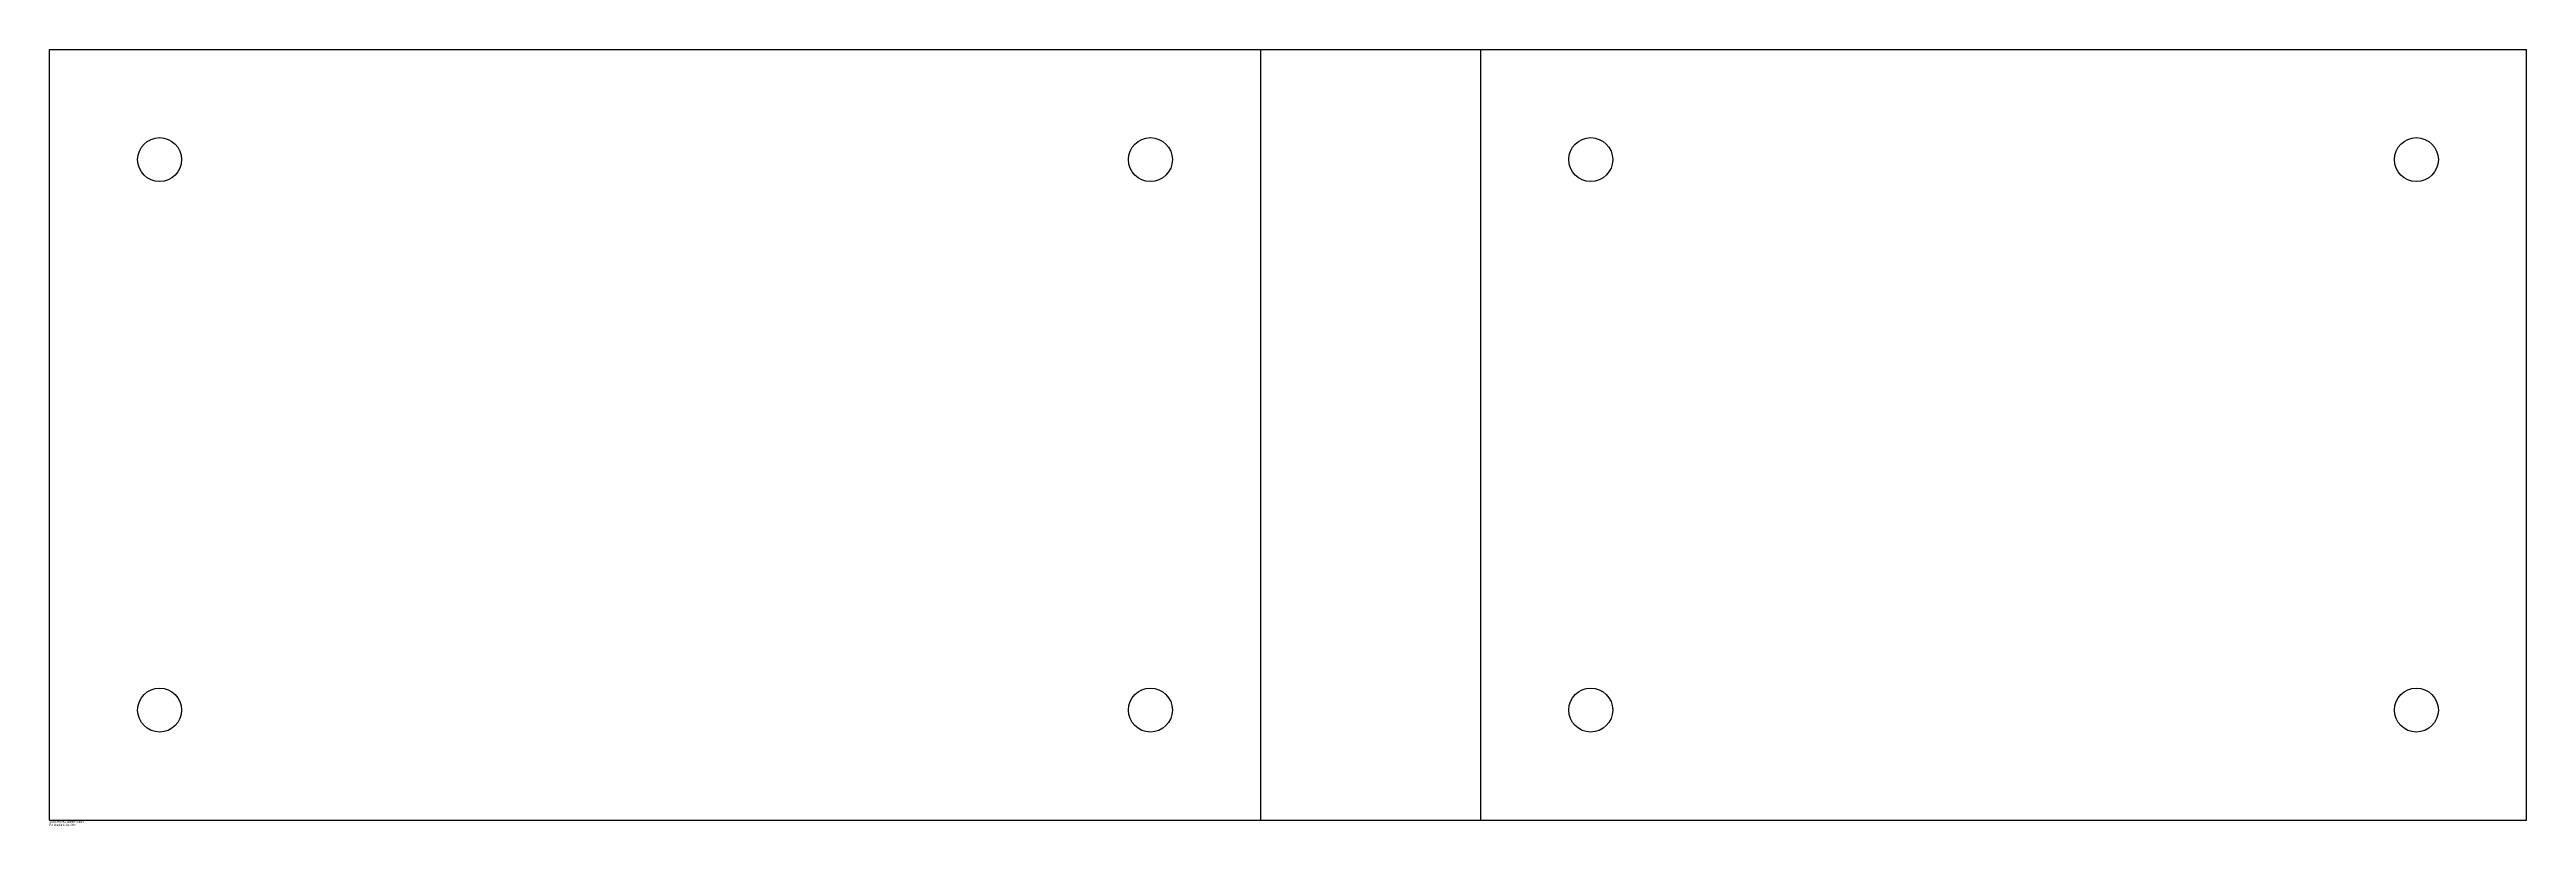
# Model space of a CAD drawing. Header units: inches. Extents: x 0 to 225, y -1 to 70.
import ezdxf

# ---------------------------------------------------------------- set-up
doc = ezdxf.new("R2010")
doc.units = ezdxf.units.IN
doc.header["$MEASUREMENT"] = 0
doc.styles.add('SLDTEXTSTYLE0', font='TXT', dxfattribs={"width": 0.7})

msp = doc.modelspace()

# ---------------------------------------------------------------- linework, layer by layer
at = {"color": 7, "linetype": 'Continuous'}
for p, q in [((0, 0), (0, 70)), ((0, 70), (225, 70)), ((110, 70), (130, 70)), ((110, 70), (110, 0)), ((130, 70), (130, 0)), ((225, 0), (225, 70)), ((0, 0), (225, 0)), ((110, 0), (130, 0))]:
    msp.add_line(p, q, dxfattribs=at)
for centre in [(10, 60), (100, 60), (140, 60), (215, 60), (10, 10), (100, 10), (140, 10), (215, 10)]:
    msp.add_circle(centre, 2, dxfattribs=at)

# ---------------------------------------------------------------- texts
at = {"color": 7, "linetype": 'Continuous', "char_height": 0.1903, "attachment_point": 1, "style": 'SLDTEXTSTYLE0'}
for s, insert in [('SOLIDWORKS Student Edition.', (0, -0.04)), ('For Academic Use Only.', (0, -0.33))]:
    msp.add_mtext(s, dxfattribs=dict(at, insert=insert))

doc.saveas('drawing.dxf')
